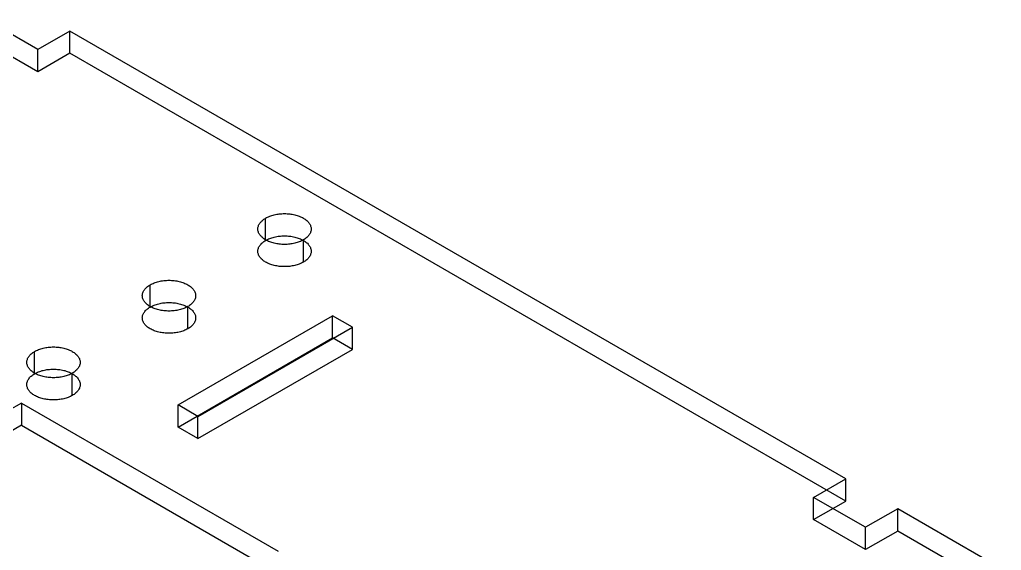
# Model space of a CAD drawing. Header units: inches. Extents: x 3 to 201, y 3 to 129.
# Drawn here: x 168.417 to 172.812, y 76.391 to 78.769 of the extents above; entities that cross this region are included whole.
import ezdxf

# ---------------------------------------------------------------- set-up
doc = ezdxf.new("R2010")
doc.units = ezdxf.units.IN
doc.header["$MEASUREMENT"] = 0

msp = doc.modelspace()

# ---------------------------------------------------------------- linework, layer by layer
at = {"layer": 'OUTLINE'}
for p, q in [((168.4977, 78.6344), (168.2651, 78.7687)), ((168.6413, 78.7173), (168.4977, 78.6344)), ((168.6413, 78.6178), (168.6413, 78.7173)), ((172.115, 76.7118), (168.6413, 78.7173)), ((168.4977, 78.5348), (168.2651, 78.6691)), ((168.4977, 78.5348), (168.4977, 78.6344)), ((168.6413, 78.6178), (168.4977, 78.5348)), ((172.115, 76.6122), (168.6413, 78.6178)), ((169.518, 77.8794), (169.5223, 77.8817)), ((169.5223, 77.8817), (169.5267, 77.8839)), ((169.5267, 77.8839), (169.5313, 77.886)), ((169.5313, 77.886), (169.5361, 77.888)), ((169.5361, 77.888), (169.5411, 77.8898)), ((169.5411, 77.8898), (169.5462, 77.8914)), ((169.5462, 77.8914), (169.5514, 77.8929)), ((169.5514, 77.8929), (169.5568, 77.8943)), ((169.5568, 77.8943), (169.5622, 77.8955)), ((169.5622, 77.8955), (169.5678, 77.8966)), ((169.5678, 77.8966), (169.5734, 77.8975)), ((169.5734, 77.8975), (169.5791, 77.8982)), ((169.5791, 77.8982), (169.5849, 77.8988)), ((169.5849, 77.8988), (169.5907, 77.8992)), ((169.5907, 77.8992), (169.5966, 77.8995)), ((169.5966, 77.8995), (169.6024, 77.8996)), ((169.6024, 77.8996), (169.6083, 77.8995)), ((169.6083, 77.8995), (169.6141, 77.8992)), ((169.6141, 77.8992), (169.6199, 77.8988)), ((169.6199, 77.8988), (169.6257, 77.8982)), ((169.6257, 77.8982), (169.6314, 77.8975)), ((169.6314, 77.8975), (169.6371, 77.8966)), ((169.6371, 77.8966), (169.6426, 77.8955)), ((169.6426, 77.8955), (169.6481, 77.8943)), ((169.6481, 77.8943), (169.6535, 77.8929)), ((169.6535, 77.8929), (169.6587, 77.8914)), ((169.6587, 77.8914), (169.6638, 77.8898)), ((169.6638, 77.8898), (169.6687, 77.888)), ((169.6687, 77.888), (169.6735, 77.886)), ((169.6735, 77.886), (169.6781, 77.8839)), ((169.6781, 77.8839), (169.6826, 77.8817)), ((169.6826, 77.8817), (169.6868, 77.8794)), ((169.4832, 77.834), (169.4836, 77.8374)), ((169.4836, 77.8374), (169.4844, 77.8408)), ((169.4844, 77.8408), (169.4854, 77.8441)), ((169.4854, 77.8441), (169.4866, 77.8474)), ((169.4866, 77.8474), (169.4882, 77.8507)), ((169.4882, 77.8507), (169.4901, 77.8539)), ((169.4901, 77.8539), (169.4922, 77.857)), ((169.4922, 77.857), (169.4945, 77.8601)), ((169.4945, 77.8601), (169.4972, 77.8631)), ((169.4972, 77.8631), (169.5001, 77.8661)), ((169.5001, 77.8661), (169.5032, 77.8689)), ((169.5032, 77.8689), (169.5066, 77.8717)), ((169.5066, 77.8717), (169.5102, 77.8744)), ((169.5102, 77.8744), (169.514, 77.8769)), ((169.514, 77.8769), (169.518, 77.8794)), ((169.518, 77.7799), (169.518, 77.8794)), ((169.6868, 77.8794), (169.6909, 77.8769)), ((169.6909, 77.8769), (169.6947, 77.8744)), ((169.6947, 77.8744), (169.6983, 77.8717)), ((169.6983, 77.8717), (169.7017, 77.8689)), ((169.7017, 77.8689), (169.7048, 77.8661)), ((169.7048, 77.8661), (169.7077, 77.8631)), ((169.7077, 77.8631), (169.7103, 77.8601)), ((169.7103, 77.8601), (169.7127, 77.857)), ((169.7127, 77.857), (169.7148, 77.8539)), ((169.7148, 77.8539), (169.7166, 77.8507)), ((169.7166, 77.8507), (169.7182, 77.8474)), ((169.7182, 77.8474), (169.7195, 77.8441)), ((169.7195, 77.8441), (169.7205, 77.8408)), ((169.7205, 77.8408), (169.7212, 77.8374)), ((169.7212, 77.8374), (169.7216, 77.834)), ((169.4831, 77.8307), (169.4832, 77.834)), ((169.4832, 77.8273), (169.4831, 77.8307)), ((169.4836, 77.8239), (169.4832, 77.8273)), ((169.4844, 77.8205), (169.4836, 77.8239)), ((169.4854, 77.8172), (169.4844, 77.8205)), ((169.4866, 77.8139), (169.4854, 77.8172)), ((169.4882, 77.8107), (169.4866, 77.8139)), ((169.4901, 77.8074), (169.4882, 77.8107)), ((169.4922, 77.8043), (169.4901, 77.8074)), ((169.4945, 77.8012), (169.4922, 77.8043)), ((169.4972, 77.7982), (169.4945, 77.8012)), ((169.5001, 77.7952), (169.4972, 77.7982)), ((169.5032, 77.7924), (169.5001, 77.7952)), ((169.5462, 77.7919), (169.5514, 77.7934)), ((169.5514, 77.7934), (169.5568, 77.7948)), ((169.5568, 77.7948), (169.5622, 77.796)), ((169.5622, 77.796), (169.5678, 77.7971)), ((169.5678, 77.7971), (169.5734, 77.798)), ((169.5734, 77.798), (169.5791, 77.7987)), ((169.5791, 77.7987), (169.5849, 77.7993)), ((169.5849, 77.7993), (169.5907, 77.7997)), ((169.5907, 77.7997), (169.5966, 77.8)), ((169.5966, 77.8), (169.6024, 77.8)), ((169.6024, 77.8), (169.6083, 77.8)), ((169.6083, 77.8), (169.6141, 77.7997)), ((169.6141, 77.7997), (169.6199, 77.7993)), ((169.6199, 77.7993), (169.6257, 77.7987)), ((169.6257, 77.7987), (169.6314, 77.798)), ((169.6314, 77.798), (169.6371, 77.7971)), ((169.6371, 77.7971), (169.6426, 77.796)), ((169.6426, 77.796), (169.6481, 77.7948)), ((169.6481, 77.7948), (169.6535, 77.7934)), ((169.6535, 77.7934), (169.6587, 77.7919)), ((169.7048, 77.7952), (169.7017, 77.7924)), ((169.7077, 77.7982), (169.7048, 77.7952)), ((169.7103, 77.8012), (169.7077, 77.7982)), ((169.7127, 77.8043), (169.7103, 77.8012)), ((169.7148, 77.8074), (169.7127, 77.8043)), ((169.7166, 77.8107), (169.7148, 77.8074)), ((169.7182, 77.8139), (169.7166, 77.8107)), ((169.7195, 77.8172), (169.7182, 77.8139)), ((169.7205, 77.8205), (169.7195, 77.8172)), ((169.7212, 77.8239), (169.7205, 77.8205)), ((169.7216, 77.8273), (169.7212, 77.8239)), ((169.7216, 77.834), (169.7218, 77.8307)), ((169.7218, 77.8307), (169.7216, 77.8273)), ((169.4866, 77.7479), (169.4882, 77.7511)), ((169.4882, 77.7511), (169.4901, 77.7543)), ((169.4901, 77.7543), (169.4922, 77.7575)), ((169.4922, 77.7575), (169.4945, 77.7606)), ((169.4945, 77.7606), (169.4972, 77.7636)), ((169.4972, 77.7636), (169.5001, 77.7666)), ((169.5001, 77.7666), (169.5032, 77.7694)), ((169.5066, 77.7896), (169.5032, 77.7924)), ((169.5032, 77.7694), (169.5066, 77.7722)), ((169.5102, 77.7869), (169.5066, 77.7896)), ((169.5066, 77.7722), (169.5102, 77.7748)), ((169.514, 77.7844), (169.5102, 77.7869)), ((169.5102, 77.7748), (169.514, 77.7774)), ((169.518, 77.7819), (169.514, 77.7844)), ((169.514, 77.7774), (169.518, 77.7799)), ((169.518, 77.7799), (169.5223, 77.7822)), ((169.5223, 77.7796), (169.518, 77.7819)), ((169.5223, 77.7822), (169.5267, 77.7844)), ((169.5267, 77.7774), (169.5223, 77.7796)), ((169.5267, 77.7844), (169.5313, 77.7865)), ((169.5313, 77.7753), (169.5267, 77.7774)), ((169.5313, 77.7865), (169.5361, 77.7884)), ((169.5361, 77.7734), (169.5313, 77.7753)), ((169.5361, 77.7884), (169.5411, 77.7902)), ((169.5411, 77.7715), (169.5361, 77.7734)), ((169.5411, 77.7902), (169.5462, 77.7919)), ((169.5462, 77.7699), (169.5411, 77.7715)), ((169.5514, 77.7684), (169.5462, 77.7699)), ((169.5568, 77.767), (169.5514, 77.7684)), ((169.5622, 77.7658), (169.5568, 77.767)), ((169.5678, 77.7647), (169.5622, 77.7658)), ((169.5734, 77.7638), (169.5678, 77.7647)), ((169.5791, 77.7631), (169.5734, 77.7638)), ((169.5849, 77.7625), (169.5791, 77.7631)), ((169.5907, 77.7621), (169.5849, 77.7625)), ((169.5966, 77.7618), (169.5907, 77.7621)), ((169.6024, 77.7617), (169.5966, 77.7618)), ((169.6083, 77.7618), (169.6024, 77.7617)), ((169.6141, 77.7621), (169.6083, 77.7618)), ((169.6199, 77.7625), (169.6141, 77.7621)), ((169.6257, 77.7631), (169.6199, 77.7625)), ((169.6314, 77.7638), (169.6257, 77.7631)), ((169.6371, 77.7647), (169.6314, 77.7638)), ((169.6426, 77.7658), (169.6371, 77.7647)), ((169.6481, 77.767), (169.6426, 77.7658)), ((169.6535, 77.7684), (169.6481, 77.767)), ((169.6587, 77.7699), (169.6535, 77.7684)), ((169.6587, 77.7919), (169.6638, 77.7902)), ((169.6638, 77.7715), (169.6587, 77.7699)), ((169.6638, 77.7902), (169.6687, 77.7884)), ((169.6687, 77.7734), (169.6638, 77.7715)), ((169.6687, 77.7884), (169.6735, 77.7865)), ((169.6735, 77.7753), (169.6687, 77.7734)), ((169.6735, 77.7865), (169.6781, 77.7844)), ((169.6781, 77.7774), (169.6735, 77.7753)), ((169.6781, 77.7844), (169.6826, 77.7822)), ((169.6826, 77.7796), (169.6781, 77.7774)), ((169.6826, 77.7822), (169.6868, 77.7799)), ((169.6868, 77.7819), (169.6826, 77.7796)), ((169.6909, 77.7844), (169.6868, 77.7819)), ((169.6868, 77.6824), (169.6868, 77.7819)), ((169.6868, 77.7799), (169.6909, 77.7774)), ((169.6947, 77.7869), (169.6909, 77.7844)), ((169.6909, 77.7774), (169.6947, 77.7748)), ((169.6983, 77.7896), (169.6947, 77.7869)), ((169.6947, 77.7748), (169.6983, 77.7722)), ((169.7017, 77.7924), (169.6983, 77.7896)), ((169.6983, 77.7722), (169.7017, 77.7694)), ((169.7017, 77.7694), (169.7048, 77.7666)), ((169.7048, 77.7666), (169.7077, 77.7636)), ((169.7077, 77.7636), (169.7103, 77.7606)), ((169.7103, 77.7606), (169.7127, 77.7575)), ((169.7127, 77.7575), (169.7148, 77.7543)), ((169.7148, 77.7543), (169.7166, 77.7511)), ((169.7166, 77.7511), (169.7182, 77.7479)), ((169.4831, 77.7311), (169.4832, 77.7345)), ((169.4832, 77.7277), (169.4831, 77.7311)), ((169.4832, 77.7345), (169.4836, 77.7379)), ((169.4836, 77.7244), (169.4832, 77.7277)), ((169.4836, 77.7379), (169.4844, 77.7412)), ((169.4844, 77.721), (169.4836, 77.7244)), ((169.4844, 77.7412), (169.4854, 77.7446)), ((169.4854, 77.7177), (169.4844, 77.721)), ((169.4854, 77.7446), (169.4866, 77.7479)), ((169.4866, 77.7144), (169.4854, 77.7177)), ((169.4882, 77.7111), (169.4866, 77.7144)), ((169.4901, 77.7079), (169.4882, 77.7111)), ((169.4922, 77.7048), (169.4901, 77.7079)), ((169.4945, 77.7017), (169.4922, 77.7048)), ((169.7127, 77.7048), (169.7103, 77.7017)), ((169.7148, 77.7079), (169.7127, 77.7048)), ((169.7166, 77.7111), (169.7148, 77.7079)), ((169.7182, 77.7144), (169.7166, 77.7111)), ((169.7182, 77.7479), (169.7195, 77.7446)), ((169.7195, 77.7177), (169.7182, 77.7144)), ((169.7195, 77.7446), (169.7205, 77.7412)), ((169.7205, 77.721), (169.7195, 77.7177)), ((169.7205, 77.7412), (169.7212, 77.7379)), ((169.7212, 77.7244), (169.7205, 77.721)), ((169.7212, 77.7379), (169.7216, 77.7345)), ((169.7216, 77.7277), (169.7212, 77.7244)), ((169.7216, 77.7345), (169.7218, 77.7311)), ((169.7218, 77.7311), (169.7216, 77.7277)), ((169.4972, 77.6986), (169.4945, 77.7017)), ((169.5001, 77.6957), (169.4972, 77.6986)), ((169.5032, 77.6928), (169.5001, 77.6957)), ((169.5066, 77.6901), (169.5032, 77.6928)), ((169.5102, 77.6874), (169.5066, 77.6901)), ((169.514, 77.6848), (169.5102, 77.6874)), ((169.518, 77.6824), (169.514, 77.6848)), ((169.5223, 77.6801), (169.518, 77.6824)), ((169.5267, 77.6779), (169.5223, 77.6801)), ((169.5313, 77.6758), (169.5267, 77.6779)), ((169.5361, 77.6738), (169.5313, 77.6758)), ((169.5411, 77.672), (169.5361, 77.6738)), ((169.5462, 77.6704), (169.5411, 77.672)), ((169.5514, 77.6688), (169.5462, 77.6704)), ((169.5568, 77.6675), (169.5514, 77.6688)), ((169.5622, 77.6662), (169.5568, 77.6675)), ((169.5678, 77.6652), (169.5622, 77.6662)), ((169.5734, 77.6643), (169.5678, 77.6652)), ((169.5791, 77.6635), (169.5734, 77.6643)), ((169.5849, 77.663), (169.5791, 77.6635)), ((169.5907, 77.6625), (169.5849, 77.663)), ((169.5966, 77.6623), (169.5907, 77.6625)), ((169.6024, 77.6622), (169.5966, 77.6623)), ((169.6083, 77.6623), (169.6024, 77.6622)), ((169.6141, 77.6625), (169.6083, 77.6623)), ((169.6199, 77.663), (169.6141, 77.6625)), ((169.6257, 77.6635), (169.6199, 77.663)), ((169.6314, 77.6643), (169.6257, 77.6635)), ((169.6371, 77.6652), (169.6314, 77.6643)), ((169.6426, 77.6662), (169.6371, 77.6652)), ((169.6481, 77.6675), (169.6426, 77.6662)), ((169.6535, 77.6688), (169.6481, 77.6675)), ((169.6587, 77.6704), (169.6535, 77.6688)), ((169.6638, 77.672), (169.6587, 77.6704)), ((169.6687, 77.6738), (169.6638, 77.672)), ((169.6735, 77.6758), (169.6687, 77.6738)), ((169.6781, 77.6779), (169.6735, 77.6758)), ((169.6826, 77.6801), (169.6781, 77.6779)), ((169.6868, 77.6824), (169.6826, 77.6801)), ((169.6909, 77.6848), (169.6868, 77.6824)), ((169.6947, 77.6874), (169.6909, 77.6848)), ((169.6983, 77.6901), (169.6947, 77.6874)), ((169.7017, 77.6928), (169.6983, 77.6901)), ((169.7048, 77.6957), (169.7017, 77.6928)), ((169.7077, 77.6986), (169.7048, 77.6957)), ((169.7103, 77.7017), (169.7077, 77.6986)), ((168.986, 77.5704), (168.9894, 77.5731)), ((168.9894, 77.5731), (168.993, 77.5758)), ((168.993, 77.5758), (168.9968, 77.5783)), ((168.9968, 77.5783), (169.0009, 77.5808)), ((169.0009, 77.5808), (169.0051, 77.5831)), ((169.0009, 77.4813), (169.0009, 77.5808)), ((169.0051, 77.5831), (169.0096, 77.5853)), ((169.0096, 77.5853), (169.0142, 77.5874)), ((169.0142, 77.5874), (169.019, 77.5894)), ((169.019, 77.5894), (169.0239, 77.5912)), ((169.0239, 77.5912), (169.029, 77.5928)), ((169.029, 77.5928), (169.0342, 77.5944)), ((169.0342, 77.5944), (169.0396, 77.5957)), ((169.0396, 77.5957), (169.0451, 77.597)), ((169.0451, 77.597), (169.0506, 77.598)), ((169.0506, 77.598), (169.0563, 77.5989)), ((169.0563, 77.5989), (169.062, 77.5997)), ((169.062, 77.5997), (169.0678, 77.6002)), ((169.0678, 77.6002), (169.0736, 77.6007)), ((169.0736, 77.6007), (169.0794, 77.6009)), ((169.0794, 77.6009), (169.0853, 77.601)), ((169.0853, 77.601), (169.0911, 77.6009)), ((169.0911, 77.6009), (169.097, 77.6007)), ((169.097, 77.6007), (169.1028, 77.6002)), ((169.1028, 77.6002), (169.1086, 77.5997)), ((169.1086, 77.5997), (169.1143, 77.5989)), ((169.1143, 77.5989), (169.1199, 77.598)), ((169.1199, 77.598), (169.1255, 77.597)), ((169.1255, 77.597), (169.131, 77.5957)), ((169.131, 77.5957), (169.1363, 77.5944)), ((169.1363, 77.5944), (169.1415, 77.5928)), ((169.1415, 77.5928), (169.1466, 77.5912)), ((169.1466, 77.5912), (169.1516, 77.5894)), ((169.1516, 77.5894), (169.1564, 77.5874)), ((169.1564, 77.5874), (169.161, 77.5853)), ((169.161, 77.5853), (169.1654, 77.5831)), ((169.1654, 77.5831), (169.1697, 77.5808)), ((169.1697, 77.5808), (169.1737, 77.5783)), ((169.1737, 77.5783), (169.1775, 77.5758)), ((169.1775, 77.5758), (169.1811, 77.5731)), ((169.1811, 77.5731), (169.1845, 77.5704)), ((168.9659, 77.5321), (168.9661, 77.5355)), ((168.9661, 77.5287), (168.9659, 77.5321)), ((168.9661, 77.5355), (168.9665, 77.5388)), ((168.9665, 77.5388), (168.9672, 77.5422)), ((168.9672, 77.5422), (168.9682, 77.5455)), ((168.9682, 77.5455), (168.9695, 77.5488)), ((168.9695, 77.5488), (168.9711, 77.5521)), ((168.9711, 77.5521), (168.9729, 77.5553)), ((168.9729, 77.5553), (168.975, 77.5584)), ((168.975, 77.5584), (168.9774, 77.5615)), ((168.9774, 77.5615), (168.98, 77.5646)), ((168.98, 77.5646), (168.9829, 77.5675)), ((168.9829, 77.5675), (168.986, 77.5704)), ((169.1845, 77.5704), (169.1877, 77.5675)), ((169.1877, 77.5675), (169.1905, 77.5646)), ((169.1905, 77.5646), (169.1932, 77.5615)), ((169.1932, 77.5615), (169.1955, 77.5584)), ((169.1955, 77.5584), (169.1977, 77.5553)), ((169.1977, 77.5553), (169.1995, 77.5521)), ((169.1995, 77.5521), (169.2011, 77.5488)), ((169.2011, 77.5488), (169.2023, 77.5455)), ((169.2023, 77.5455), (169.2033, 77.5422)), ((169.2033, 77.5422), (169.2041, 77.5388)), ((169.2041, 77.5388), (169.2045, 77.5355)), ((169.2045, 77.5355), (169.2046, 77.5321)), ((169.2046, 77.5321), (169.2045, 77.5287)), ((168.9665, 77.5253), (168.9661, 77.5287)), ((168.9672, 77.522), (168.9665, 77.5253)), ((168.9682, 77.5186), (168.9672, 77.522)), ((168.9695, 77.5153), (168.9682, 77.5186)), ((168.9711, 77.5121), (168.9695, 77.5153)), ((168.9729, 77.5089), (168.9711, 77.5121)), ((168.975, 77.5057), (168.9729, 77.5089)), ((168.9774, 77.5026), (168.975, 77.5057)), ((168.98, 77.4996), (168.9774, 77.5026)), ((168.9829, 77.4966), (168.98, 77.4996)), ((168.986, 77.4938), (168.9829, 77.4966)), ((168.9894, 77.491), (168.986, 77.4938)), ((168.993, 77.4884), (168.9894, 77.491)), ((168.9968, 77.4858), (168.993, 77.4884)), ((169.0009, 77.4833), (168.9968, 77.4858)), ((169.0051, 77.4836), (169.0096, 77.4858)), ((169.0096, 77.4858), (169.0142, 77.4879)), ((169.0142, 77.4879), (169.019, 77.4898)), ((169.019, 77.4898), (169.0239, 77.4916)), ((169.0239, 77.4916), (169.029, 77.4933)), ((169.029, 77.4933), (169.0342, 77.4948)), ((169.0342, 77.4948), (169.0396, 77.4962)), ((169.0396, 77.4962), (169.0451, 77.4974)), ((169.0451, 77.4974), (169.0506, 77.4985)), ((169.0506, 77.4985), (169.0563, 77.4994)), ((169.0563, 77.4994), (169.062, 77.5001)), ((169.062, 77.5001), (169.0678, 77.5007)), ((169.0678, 77.5007), (169.0736, 77.5011)), ((169.0736, 77.5011), (169.0794, 77.5014)), ((169.0794, 77.5014), (169.0853, 77.5015)), ((169.0853, 77.5015), (169.0911, 77.5014)), ((169.0911, 77.5014), (169.097, 77.5011)), ((169.097, 77.5011), (169.1028, 77.5007)), ((169.1028, 77.5007), (169.1086, 77.5001)), ((169.1086, 77.5001), (169.1143, 77.4994)), ((169.1143, 77.4994), (169.1199, 77.4985)), ((169.1199, 77.4985), (169.1255, 77.4974)), ((169.1255, 77.4974), (169.131, 77.4962)), ((169.131, 77.4962), (169.1363, 77.4948)), ((169.1363, 77.4948), (169.1415, 77.4933)), ((169.1415, 77.4933), (169.1466, 77.4916)), ((169.1466, 77.4916), (169.1516, 77.4898)), ((169.1516, 77.4898), (169.1564, 77.4879)), ((169.1564, 77.4879), (169.161, 77.4858)), ((169.161, 77.4858), (169.1654, 77.4836)), ((169.1737, 77.4858), (169.1697, 77.4833)), ((169.1775, 77.4884), (169.1737, 77.4858)), ((169.1811, 77.491), (169.1775, 77.4884)), ((169.1845, 77.4938), (169.1811, 77.491)), ((169.1877, 77.4966), (169.1845, 77.4938)), ((169.1905, 77.4996), (169.1877, 77.4966)), ((169.1932, 77.5026), (169.1905, 77.4996)), ((169.1955, 77.5057), (169.1932, 77.5026)), ((169.1977, 77.5089), (169.1955, 77.5057)), ((169.1995, 77.5121), (169.1977, 77.5089)), ((169.2011, 77.5153), (169.1995, 77.5121)), ((169.2023, 77.5186), (169.2011, 77.5153)), ((169.2033, 77.522), (169.2023, 77.5186)), ((169.2041, 77.5253), (169.2033, 77.522)), ((169.2045, 77.5287), (169.2041, 77.5253)), ((168.9665, 77.4393), (168.9672, 77.4427)), ((168.9672, 77.4427), (168.9682, 77.446)), ((168.9682, 77.446), (168.9695, 77.4493)), ((168.9695, 77.4493), (168.9711, 77.4525)), ((168.9711, 77.4525), (168.9729, 77.4558)), ((168.9729, 77.4558), (168.975, 77.4589)), ((168.975, 77.4589), (168.9774, 77.462)), ((168.9774, 77.462), (168.98, 77.465)), ((168.98, 77.465), (168.9829, 77.468)), ((168.9829, 77.468), (168.986, 77.4708)), ((168.986, 77.4708), (168.9894, 77.4736)), ((168.9894, 77.4736), (168.993, 77.4763)), ((168.993, 77.4763), (168.9968, 77.4788)), ((168.9968, 77.4788), (169.0009, 77.4813)), ((169.0009, 77.4813), (169.0051, 77.4836)), ((169.0051, 77.481), (169.0009, 77.4833)), ((169.0096, 77.4788), (169.0051, 77.481)), ((169.0142, 77.4767), (169.0096, 77.4788)), ((169.019, 77.4748), (169.0142, 77.4767)), ((169.0239, 77.473), (169.019, 77.4748)), ((169.029, 77.4713), (169.0239, 77.473)), ((169.0342, 77.4698), (169.029, 77.4713)), ((169.0396, 77.4684), (169.0342, 77.4698)), ((169.0451, 77.4672), (169.0396, 77.4684)), ((169.0506, 77.4661), (169.0451, 77.4672)), ((169.0563, 77.4652), (169.0506, 77.4661)), ((169.062, 77.4645), (169.0563, 77.4652)), ((169.0678, 77.4639), (169.062, 77.4645)), ((169.0736, 77.4635), (169.0678, 77.4639)), ((169.0794, 77.4632), (169.0736, 77.4635)), ((169.0853, 77.4632), (169.0794, 77.4632)), ((169.0911, 77.4632), (169.0853, 77.4632)), ((169.097, 77.4635), (169.0911, 77.4632)), ((169.1028, 77.4639), (169.097, 77.4635)), ((169.1086, 77.4645), (169.1028, 77.4639)), ((169.1143, 77.4652), (169.1086, 77.4645)), ((169.1199, 77.4661), (169.1143, 77.4652)), ((169.1255, 77.4672), (169.1199, 77.4661)), ((169.131, 77.4684), (169.1255, 77.4672)), ((169.1256, 77.0427), (169.8179, 77.4424)), ((169.1363, 77.4698), (169.131, 77.4684)), ((169.1415, 77.4713), (169.1363, 77.4698)), ((169.1466, 77.473), (169.1415, 77.4713)), ((169.1516, 77.4748), (169.1466, 77.473)), ((169.1564, 77.4767), (169.1516, 77.4748)), ((169.161, 77.4788), (169.1564, 77.4767)), ((169.1654, 77.481), (169.161, 77.4788)), ((169.1654, 77.4836), (169.1697, 77.4813)), ((169.1697, 77.4833), (169.1654, 77.481)), ((169.1697, 77.3838), (169.1697, 77.4833)), ((169.1697, 77.4813), (169.1737, 77.4788)), ((169.1737, 77.4788), (169.1775, 77.4763)), ((169.1775, 77.4763), (169.1811, 77.4736)), ((169.1811, 77.4736), (169.1845, 77.4708)), ((169.1845, 77.4708), (169.1877, 77.468)), ((169.1877, 77.468), (169.1905, 77.465)), ((169.1905, 77.465), (169.1932, 77.462)), ((169.1932, 77.462), (169.1955, 77.4589)), ((169.1955, 77.4589), (169.1977, 77.4558)), ((169.1977, 77.4558), (169.1995, 77.4525)), ((169.1995, 77.4525), (169.2011, 77.4493)), ((169.2011, 77.4493), (169.2023, 77.446)), ((169.2023, 77.446), (169.2033, 77.4427)), ((169.2033, 77.4427), (169.2041, 77.4393)), ((169.9069, 77.3911), (169.8179, 77.4424)), ((169.8179, 77.3429), (169.8179, 77.4424)), ((168.9659, 77.4325), (168.9661, 77.4359)), ((168.9661, 77.4292), (168.9659, 77.4325)), ((168.9661, 77.4359), (168.9665, 77.4393)), ((168.9665, 77.4258), (168.9661, 77.4292)), ((168.9672, 77.4224), (168.9665, 77.4258)), ((168.9682, 77.4191), (168.9672, 77.4224)), ((168.9695, 77.4158), (168.9682, 77.4191)), ((168.9711, 77.4125), (168.9695, 77.4158)), ((168.9729, 77.4093), (168.9711, 77.4125)), ((168.975, 77.4062), (168.9729, 77.4093)), ((168.9774, 77.4031), (168.975, 77.4062)), ((168.98, 77.4001), (168.9774, 77.4031)), ((168.9829, 77.3971), (168.98, 77.4001)), ((168.986, 77.3943), (168.9829, 77.3971)), ((169.1877, 77.3971), (169.1845, 77.3943)), ((169.1905, 77.4001), (169.1877, 77.3971)), ((169.1932, 77.4031), (169.1905, 77.4001)), ((169.1955, 77.4062), (169.1932, 77.4031)), ((169.1977, 77.4093), (169.1955, 77.4062)), ((169.1995, 77.4125), (169.1977, 77.4093)), ((169.2011, 77.4158), (169.1995, 77.4125)), ((169.2023, 77.4191), (169.2011, 77.4158)), ((169.2033, 77.4224), (169.2023, 77.4191)), ((169.2041, 77.4258), (169.2033, 77.4224)), ((169.2041, 77.4393), (169.2045, 77.4359)), ((169.2045, 77.4292), (169.2041, 77.4258)), ((169.2045, 77.4359), (169.2046, 77.4325)), ((169.2046, 77.4325), (169.2045, 77.4292)), ((168.9894, 77.3915), (168.986, 77.3943)), ((168.993, 77.3888), (168.9894, 77.3915)), ((168.9968, 77.3863), (168.993, 77.3888)), ((169.0009, 77.3838), (168.9968, 77.3863)), ((169.0051, 77.3815), (169.0009, 77.3838)), ((169.0096, 77.3793), (169.0051, 77.3815)), ((169.0142, 77.3772), (169.0096, 77.3793)), ((169.019, 77.3752), (169.0142, 77.3772)), ((169.0239, 77.3734), (169.019, 77.3752)), ((169.029, 77.3718), (169.0239, 77.3734)), ((169.0342, 77.3702), (169.029, 77.3718)), ((169.0396, 77.3689), (169.0342, 77.3702)), ((169.0451, 77.3677), (169.0396, 77.3689)), ((169.0506, 77.3666), (169.0451, 77.3677)), ((169.0563, 77.3657), (169.0506, 77.3666)), ((169.062, 77.365), (169.0563, 77.3657)), ((169.0678, 77.3644), (169.062, 77.365)), ((169.0736, 77.364), (169.0678, 77.3644)), ((169.0794, 77.3637), (169.0736, 77.364)), ((169.0853, 77.3636), (169.0794, 77.3637)), ((169.0911, 77.3637), (169.0853, 77.3636)), ((169.097, 77.364), (169.0911, 77.3637)), ((169.1028, 77.3644), (169.097, 77.364)), ((169.1086, 77.365), (169.1028, 77.3644)), ((169.1143, 77.3657), (169.1086, 77.365)), ((169.1199, 77.3666), (169.1143, 77.3657)), ((169.1255, 77.3677), (169.1199, 77.3666)), ((169.131, 77.3689), (169.1255, 77.3677)), ((169.1363, 77.3702), (169.131, 77.3689)), ((169.1415, 77.3718), (169.1363, 77.3702)), ((169.1466, 77.3734), (169.1415, 77.3718)), ((169.1516, 77.3752), (169.1466, 77.3734)), ((169.1564, 77.3772), (169.1516, 77.3752)), ((169.161, 77.3793), (169.1564, 77.3772)), ((169.1654, 77.3815), (169.161, 77.3793)), ((169.1697, 77.3838), (169.1654, 77.3815)), ((169.1737, 77.3863), (169.1697, 77.3838)), ((169.1775, 77.3888), (169.1737, 77.3863)), ((169.1811, 77.3915), (169.1775, 77.3888)), ((169.1845, 77.3943), (169.1811, 77.3915)), ((169.2146, 76.9914), (169.9069, 77.3911)), ((169.9069, 77.2915), (169.9069, 77.3911)), ((169.1256, 76.9432), (169.8179, 77.3429)), ((169.9069, 77.2915), (169.8179, 77.3429)), ((168.4602, 77.263), (168.4629, 77.266)), ((168.4629, 77.266), (168.4658, 77.2689)), ((168.4658, 77.2689), (168.4689, 77.2718)), ((168.4689, 77.2718), (168.4723, 77.2745)), ((168.4723, 77.2745), (168.4759, 77.2772)), ((168.4759, 77.2772), (168.4797, 77.2798)), ((168.4797, 77.2798), (168.4837, 77.2822)), ((168.4837, 77.2822), (168.488, 77.2845)), ((168.4837, 77.1827), (168.4837, 77.2822)), ((168.488, 77.2845), (168.4924, 77.2868)), ((168.4924, 77.2868), (168.497, 77.2888)), ((168.497, 77.2888), (168.5018, 77.2908)), ((168.5018, 77.2908), (168.5068, 77.2926)), ((168.5068, 77.2926), (168.5119, 77.2943)), ((168.5119, 77.2943), (168.5171, 77.2958)), ((168.5171, 77.2958), (168.5225, 77.2972)), ((168.5225, 77.2972), (168.5279, 77.2984)), ((168.5279, 77.2984), (168.5335, 77.2994)), ((168.5335, 77.2994), (168.5391, 77.3003)), ((168.5391, 77.3003), (168.5448, 77.3011)), ((168.5448, 77.3011), (168.5506, 77.3017)), ((168.5506, 77.3017), (168.5564, 77.3021)), ((168.5564, 77.3021), (168.5623, 77.3023)), ((168.5623, 77.3023), (168.5681, 77.3024)), ((168.5681, 77.3024), (168.574, 77.3023)), ((168.574, 77.3023), (168.5798, 77.3021)), ((168.5798, 77.3021), (168.5856, 77.3017)), ((168.5856, 77.3017), (168.5914, 77.3011)), ((168.5914, 77.3011), (168.5971, 77.3003)), ((168.5971, 77.3003), (168.6028, 77.2994)), ((168.6028, 77.2994), (168.6083, 77.2984)), ((168.6083, 77.2984), (168.6138, 77.2972)), ((168.6138, 77.2972), (168.6192, 77.2958)), ((168.6192, 77.2958), (168.6244, 77.2943)), ((168.6244, 77.2943), (168.6295, 77.2926)), ((168.6295, 77.2926), (168.6344, 77.2908)), ((168.6344, 77.2908), (168.6392, 77.2888)), ((168.6392, 77.2888), (168.6439, 77.2868)), ((168.6439, 77.2868), (168.6483, 77.2845)), ((168.6483, 77.2845), (168.6525, 77.2822)), ((168.6525, 77.2822), (168.6566, 77.2798)), ((168.6566, 77.2798), (168.6604, 77.2772)), ((168.6604, 77.2772), (168.664, 77.2745)), ((168.664, 77.2745), (168.6674, 77.2718)), ((168.6674, 77.2718), (168.6705, 77.2689)), ((168.6705, 77.2689), (168.6734, 77.266)), ((168.6734, 77.266), (168.676, 77.263)), ((169.2146, 76.8918), (169.9069, 77.2915)), ((168.4488, 77.2335), (168.4489, 77.2369)), ((168.4489, 77.2301), (168.4488, 77.2335)), ((168.4489, 77.2369), (168.4494, 77.2402)), ((168.4494, 77.2267), (168.4489, 77.2301)), ((168.4494, 77.2402), (168.4501, 77.2436)), ((168.4501, 77.2234), (168.4494, 77.2267)), ((168.4501, 77.2436), (168.4511, 77.2469)), ((168.4511, 77.22), (168.4501, 77.2234)), ((168.4511, 77.2469), (168.4524, 77.2502)), ((168.4524, 77.2502), (168.4539, 77.2535)), ((168.4539, 77.2535), (168.4558, 77.2567)), ((168.4558, 77.2567), (168.4579, 77.2599)), ((168.4579, 77.2599), (168.4602, 77.263)), ((168.676, 77.263), (168.6784, 77.2599)), ((168.6784, 77.2599), (168.6805, 77.2567)), ((168.6805, 77.2567), (168.6823, 77.2535)), ((168.6823, 77.2535), (168.6839, 77.2502)), ((168.6839, 77.2502), (168.6852, 77.2469)), ((168.6852, 77.2469), (168.6862, 77.2436)), ((168.6862, 77.2234), (168.6852, 77.22)), ((168.6862, 77.2436), (168.6869, 77.2402)), ((168.6869, 77.2267), (168.6862, 77.2234)), ((168.6869, 77.2402), (168.6873, 77.2369)), ((168.6873, 77.2301), (168.6869, 77.2267)), ((168.6873, 77.2369), (168.6875, 77.2335)), ((168.6875, 77.2335), (168.6873, 77.2301)), ((168.4524, 77.2167), (168.4511, 77.22)), ((168.4539, 77.2135), (168.4524, 77.2167)), ((168.4558, 77.2103), (168.4539, 77.2135)), ((168.4579, 77.2071), (168.4558, 77.2103)), ((168.4602, 77.204), (168.4579, 77.2071)), ((168.4629, 77.201), (168.4602, 77.204)), ((168.4658, 77.1981), (168.4629, 77.201)), ((168.4689, 77.1952), (168.4658, 77.1981)), ((168.4723, 77.1924), (168.4689, 77.1952)), ((168.4759, 77.1898), (168.4723, 77.1924)), ((168.4723, 77.175), (168.4759, 77.1777)), ((168.4797, 77.1872), (168.4759, 77.1898)), ((168.4759, 77.1777), (168.4797, 77.1802)), ((168.4837, 77.1848), (168.4797, 77.1872)), ((168.4797, 77.1802), (168.4837, 77.1827)), ((168.4837, 77.1827), (168.488, 77.185)), ((168.488, 77.1824), (168.4837, 77.1848)), ((168.488, 77.185), (168.4924, 77.1872)), ((168.4924, 77.1802), (168.488, 77.1824)), ((168.4924, 77.1872), (168.497, 77.1893)), ((168.497, 77.1781), (168.4924, 77.1802)), ((168.497, 77.1893), (168.5018, 77.1913)), ((168.5018, 77.1762), (168.497, 77.1781)), ((168.5018, 77.1913), (168.5068, 77.1931)), ((168.5068, 77.1931), (168.5119, 77.1947)), ((168.5119, 77.1947), (168.5171, 77.1963)), ((168.5171, 77.1963), (168.5225, 77.1976)), ((168.5225, 77.1976), (168.5279, 77.1988)), ((168.5279, 77.1988), (168.5335, 77.1999)), ((168.5335, 77.1999), (168.5391, 77.2008)), ((168.5391, 77.2008), (168.5448, 77.2015)), ((168.5448, 77.2015), (168.5506, 77.2021)), ((168.5506, 77.2021), (168.5564, 77.2025)), ((168.5564, 77.2025), (168.5623, 77.2028)), ((168.5623, 77.2028), (168.5681, 77.2029)), ((168.5681, 77.2029), (168.574, 77.2028)), ((168.574, 77.2028), (168.5798, 77.2025)), ((168.5798, 77.2025), (168.5856, 77.2021)), ((168.5856, 77.2021), (168.5914, 77.2015)), ((168.5914, 77.2015), (168.5971, 77.2008)), ((168.5971, 77.2008), (168.6028, 77.1999)), ((168.6028, 77.1999), (168.6083, 77.1988)), ((168.6083, 77.1988), (168.6138, 77.1976)), ((168.6138, 77.1976), (168.6192, 77.1963)), ((168.6192, 77.1963), (168.6244, 77.1947)), ((168.6244, 77.1947), (168.6295, 77.1931)), ((168.6295, 77.1931), (168.6344, 77.1913)), ((168.6344, 77.1913), (168.6392, 77.1893)), ((168.6392, 77.1781), (168.6344, 77.1762)), ((168.6392, 77.1893), (168.6439, 77.1872)), ((168.6439, 77.1802), (168.6392, 77.1781)), ((168.6439, 77.1872), (168.6483, 77.185)), ((168.6483, 77.1824), (168.6439, 77.1802)), ((168.6483, 77.185), (168.6525, 77.1827)), ((168.6525, 77.1848), (168.6483, 77.1824)), ((168.6566, 77.1872), (168.6525, 77.1848)), ((168.6525, 77.0852), (168.6525, 77.1848)), ((168.6525, 77.1827), (168.6566, 77.1802)), ((168.6604, 77.1898), (168.6566, 77.1872)), ((168.6566, 77.1802), (168.6604, 77.1777)), ((168.664, 77.1924), (168.6604, 77.1898)), ((168.6604, 77.1777), (168.664, 77.175)), ((168.6674, 77.1952), (168.664, 77.1924)), ((168.6705, 77.1981), (168.6674, 77.1952)), ((168.6734, 77.201), (168.6705, 77.1981)), ((168.676, 77.204), (168.6734, 77.201)), ((168.6784, 77.2071), (168.676, 77.204)), ((168.6805, 77.2103), (168.6784, 77.2071)), ((168.6823, 77.2135), (168.6805, 77.2103)), ((168.6839, 77.2167), (168.6823, 77.2135)), ((168.6852, 77.22), (168.6839, 77.2167)), ((168.4488, 77.134), (168.4489, 77.1373)), ((168.4489, 77.1306), (168.4488, 77.134)), ((168.4489, 77.1373), (168.4494, 77.1407)), ((168.4494, 77.1407), (168.4501, 77.1441)), ((168.4501, 77.1441), (168.4511, 77.1474)), ((168.4511, 77.1474), (168.4524, 77.1507)), ((168.4524, 77.1507), (168.4539, 77.154)), ((168.4539, 77.154), (168.4558, 77.1572)), ((168.4558, 77.1572), (168.4579, 77.1603)), ((168.4579, 77.1603), (168.4602, 77.1634)), ((168.4602, 77.1634), (168.4629, 77.1664)), ((168.4629, 77.1664), (168.4658, 77.1694)), ((168.4658, 77.1694), (168.4689, 77.1722)), ((168.4689, 77.1722), (168.4723, 77.175)), ((168.5068, 77.1744), (168.5018, 77.1762)), ((168.5119, 77.1727), (168.5068, 77.1744)), ((168.5171, 77.1712), (168.5119, 77.1727)), ((168.5225, 77.1698), (168.5171, 77.1712)), ((168.5279, 77.1686), (168.5225, 77.1698)), ((168.5335, 77.1675), (168.5279, 77.1686)), ((168.5391, 77.1666), (168.5335, 77.1675)), ((168.5448, 77.1659), (168.5391, 77.1666)), ((168.5506, 77.1653), (168.5448, 77.1659)), ((168.5564, 77.1649), (168.5506, 77.1653)), ((168.5623, 77.1647), (168.5564, 77.1649)), ((168.5681, 77.1646), (168.5623, 77.1647)), ((168.574, 77.1647), (168.5681, 77.1646)), ((168.5798, 77.1649), (168.574, 77.1647)), ((168.5856, 77.1653), (168.5798, 77.1649)), ((168.5914, 77.1659), (168.5856, 77.1653)), ((168.5971, 77.1666), (168.5914, 77.1659)), ((168.6028, 77.1675), (168.5971, 77.1666)), ((168.6083, 77.1686), (168.6028, 77.1675)), ((168.6138, 77.1698), (168.6083, 77.1686)), ((168.6192, 77.1712), (168.6138, 77.1698)), ((168.6244, 77.1727), (168.6192, 77.1712)), ((168.6295, 77.1744), (168.6244, 77.1727)), ((168.6344, 77.1762), (168.6295, 77.1744)), ((168.664, 77.175), (168.6674, 77.1722)), ((168.6674, 77.1722), (168.6705, 77.1694)), ((168.6705, 77.1694), (168.6734, 77.1664)), ((168.6734, 77.1664), (168.676, 77.1634)), ((168.676, 77.1634), (168.6784, 77.1603)), ((168.6784, 77.1603), (168.6805, 77.1572)), ((168.6805, 77.1572), (168.6823, 77.154)), ((168.6823, 77.154), (168.6839, 77.1507)), ((168.6839, 77.1507), (168.6852, 77.1474)), ((168.6852, 77.1474), (168.6862, 77.1441)), ((168.6862, 77.1441), (168.6869, 77.1407)), ((168.6869, 77.1407), (168.6873, 77.1373)), ((168.6873, 77.1373), (168.6875, 77.134)), ((168.6875, 77.134), (168.6873, 77.1306)), ((168.4494, 77.1272), (168.4489, 77.1306)), ((168.4501, 77.1238), (168.4494, 77.1272)), ((168.4511, 77.1205), (168.4501, 77.1238)), ((168.4524, 77.1172), (168.4511, 77.1205)), ((168.4539, 77.114), (168.4524, 77.1172)), ((168.4558, 77.1107), (168.4539, 77.114)), ((168.4579, 77.1076), (168.4558, 77.1107)), ((168.4602, 77.1045), (168.4579, 77.1076)), ((168.4629, 77.1015), (168.4602, 77.1045)), ((168.4658, 77.0985), (168.4629, 77.1015)), ((168.4689, 77.0957), (168.4658, 77.0985)), ((168.4723, 77.0929), (168.4689, 77.0957)), ((168.4759, 77.0902), (168.4723, 77.0929)), ((168.4797, 77.0877), (168.4759, 77.0902)), ((168.6604, 77.0902), (168.6566, 77.0877)), ((168.664, 77.0929), (168.6604, 77.0902)), ((168.6674, 77.0957), (168.664, 77.0929)), ((168.6705, 77.0985), (168.6674, 77.0957)), ((168.6734, 77.1015), (168.6705, 77.0985)), ((168.676, 77.1045), (168.6734, 77.1015)), ((168.6784, 77.1076), (168.676, 77.1045)), ((168.6805, 77.1107), (168.6784, 77.1076)), ((168.6823, 77.114), (168.6805, 77.1107)), ((168.6839, 77.1172), (168.6823, 77.114)), ((168.6852, 77.1205), (168.6839, 77.1172)), ((168.6862, 77.1238), (168.6852, 77.1205)), ((168.6869, 77.1272), (168.6862, 77.1238)), ((168.6873, 77.1306), (168.6869, 77.1272)), ((168.4245, 77.051), (168.367, 77.0178)), ((168.4245, 77.051), (169.5737, 76.3875)), ((168.4245, 77.051), (168.4245, 76.9515)), ((168.4837, 77.0852), (168.4797, 77.0877)), ((168.488, 77.0829), (168.4837, 77.0852)), ((168.4924, 77.0807), (168.488, 77.0829)), ((168.497, 77.0786), (168.4924, 77.0807)), ((168.5018, 77.0767), (168.497, 77.0786)), ((168.5068, 77.0749), (168.5018, 77.0767)), ((168.5119, 77.0732), (168.5068, 77.0749)), ((168.5171, 77.0717), (168.5119, 77.0732)), ((168.5225, 77.0703), (168.5171, 77.0717)), ((168.5279, 77.0691), (168.5225, 77.0703)), ((168.5335, 77.068), (168.5279, 77.0691)), ((168.5391, 77.0671), (168.5335, 77.068)), ((168.5448, 77.0664), (168.5391, 77.0671)), ((168.5506, 77.0658), (168.5448, 77.0664)), ((168.5564, 77.0654), (168.5506, 77.0658)), ((168.5623, 77.0651), (168.5564, 77.0654)), ((168.5681, 77.065), (168.5623, 77.0651)), ((168.574, 77.0651), (168.5681, 77.065)), ((168.5798, 77.0654), (168.574, 77.0651)), ((168.5856, 77.0658), (168.5798, 77.0654)), ((168.5914, 77.0664), (168.5856, 77.0658)), ((168.5971, 77.0671), (168.5914, 77.0664)), ((168.6028, 77.068), (168.5971, 77.0671)), ((168.6083, 77.0691), (168.6028, 77.068)), ((168.6138, 77.0703), (168.6083, 77.0691)), ((168.6192, 77.0717), (168.6138, 77.0703)), ((168.6244, 77.0732), (168.6192, 77.0717)), ((168.6295, 77.0749), (168.6244, 77.0732)), ((168.6344, 77.0767), (168.6295, 77.0749)), ((168.6392, 77.0786), (168.6344, 77.0767)), ((168.6439, 77.0807), (168.6392, 77.0786)), ((168.6483, 77.0829), (168.6439, 77.0807)), ((168.6525, 77.0852), (168.6483, 77.0829)), ((168.6566, 77.0877), (168.6525, 77.0852)), ((169.2146, 76.9914), (169.1256, 77.0427)), ((169.1256, 76.9432), (169.1256, 77.0427)), ((169.2146, 76.8918), (169.2146, 76.9914)), ((168.4245, 76.9515), (168.367, 76.9183)), ((168.4245, 76.9515), (169.5737, 76.288)), ((169.2146, 76.8918), (169.1256, 76.9432)), ((171.9713, 76.6288), (172.115, 76.7118)), ((172.115, 76.6122), (172.115, 76.7118)), ((172.2039, 76.4945), (171.9713, 76.6288)), ((171.9713, 76.5293), (171.9713, 76.6288)), ((171.9713, 76.5293), (172.115, 76.6122)), ((172.3476, 76.5775), (172.2039, 76.4945)), ((172.3476, 76.4779), (172.3476, 76.5775)), ((175.8212, 74.5719), (172.3476, 76.5775)), ((172.2039, 76.395), (171.9713, 76.5293)), ((172.2039, 76.395), (172.2039, 76.4945)), ((172.3476, 76.4779), (172.2039, 76.395)), ((175.8212, 74.4724), (172.3476, 76.4779))]:
    msp.add_line(p, q, dxfattribs=at)

doc.saveas('drawing.dxf')
